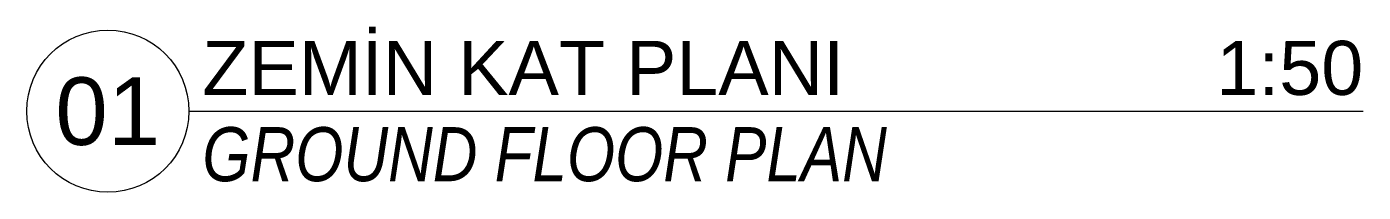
# Model space of a CAD drawing. Extents: x -1417 to 34975, y -245 to 8298.
# Drawn here: x 5934.5 to 6429.1, y 4324.9 to 4386.1 of the extents above; entities that cross this region are included whole.
import ezdxf
from ezdxf.enums import TextEntityAlignment as Align

# ---------------------------------------------------------------- set-up
doc = ezdxf.new("R2010")
doc.units = 0
doc.layers.get('0').update_dxf_attribs({"color": 9, "lineweight": 9})
doc.layers.add('03', color=18, linetype='Continuous', lineweight=9)
doc.styles.add('Arial', font='arial.ttf', dxfattribs={"height": 2.5})
doc.styles.add('MuuM_TEXT-ITALIC', font='ARIALNI.TTF')

# ---------------------------------------------------------------- blocks, each defined once
blk = doc.blocks.new('0_drawinglabel')
blk.add_lwpolyline([(3, 0), (46.459, 0)])
blk.add_circle((0, 0), 3)
at = {"style": 'Arial'}
blk.add_attdef('CIZIMADI', text='', height=2, dxfattribs=at).set_placement((3.5, 0), align=Align.BOTTOM_LEFT)
blk.add_attdef('OLCEK', text='', height=2, dxfattribs=at).set_placement((46.459, 0), align=Align.BOTTOM_RIGHT)
blk.add_attdef('CIZIMNO', text='', height=2.5, dxfattribs=at).set_placement((0, 0), align=Align.MIDDLE)
at = {"style": 'MuuM_TEXT-ITALIC'}
blk.add_attdef('DRAWINGNAME', text='', height=2, dxfattribs=at).set_placement((3.5, -0.592), align=Align.TOP_LEFT)
blk.add_attdef('SCALE', text='', height=2, dxfattribs=at).set_placement((46.459, -0.592), align=Align.TOP_RIGHT)

msp = doc.modelspace()

# ---------------------------------------------------------------- block references
at = {"layer": '03'}
ref = msp.add_blockref('0_drawinglabel', (5964.46, 4354.86), dxfattribs=dict(at, xscale=10, yscale=10, zscale=10))
ref.add_attrib('CIZIMNO', '01', dxfattribs={"layer": '0', "height": 25, "style": 'Arial'}).set_placement((5964.46, 4354.86), align=Align.MIDDLE)
ref.add_attrib('CIZIMADI', 'ZEMİN KAT PLANI', dxfattribs={"layer": '0', "height": 20, "style": 'Arial'}).set_placement((5999.46, 4354.86), align=Align.BOTTOM_LEFT)
ref.add_attrib('OLCEK', '1:50', dxfattribs={"layer": '0', "height": 20, "style": 'Arial'}).set_placement((6429.06, 4354.86), align=Align.BOTTOM_RIGHT)
ref.add_attrib('DRAWINGNAME', 'GROUND FLOOR PLAN', dxfattribs={"layer": '0', "height": 20, "style": 'MuuM_TEXT-ITALIC'}).set_placement((5999.46, 4348.94), align=Align.TOP_LEFT)

doc.saveas('drawing.dxf')
